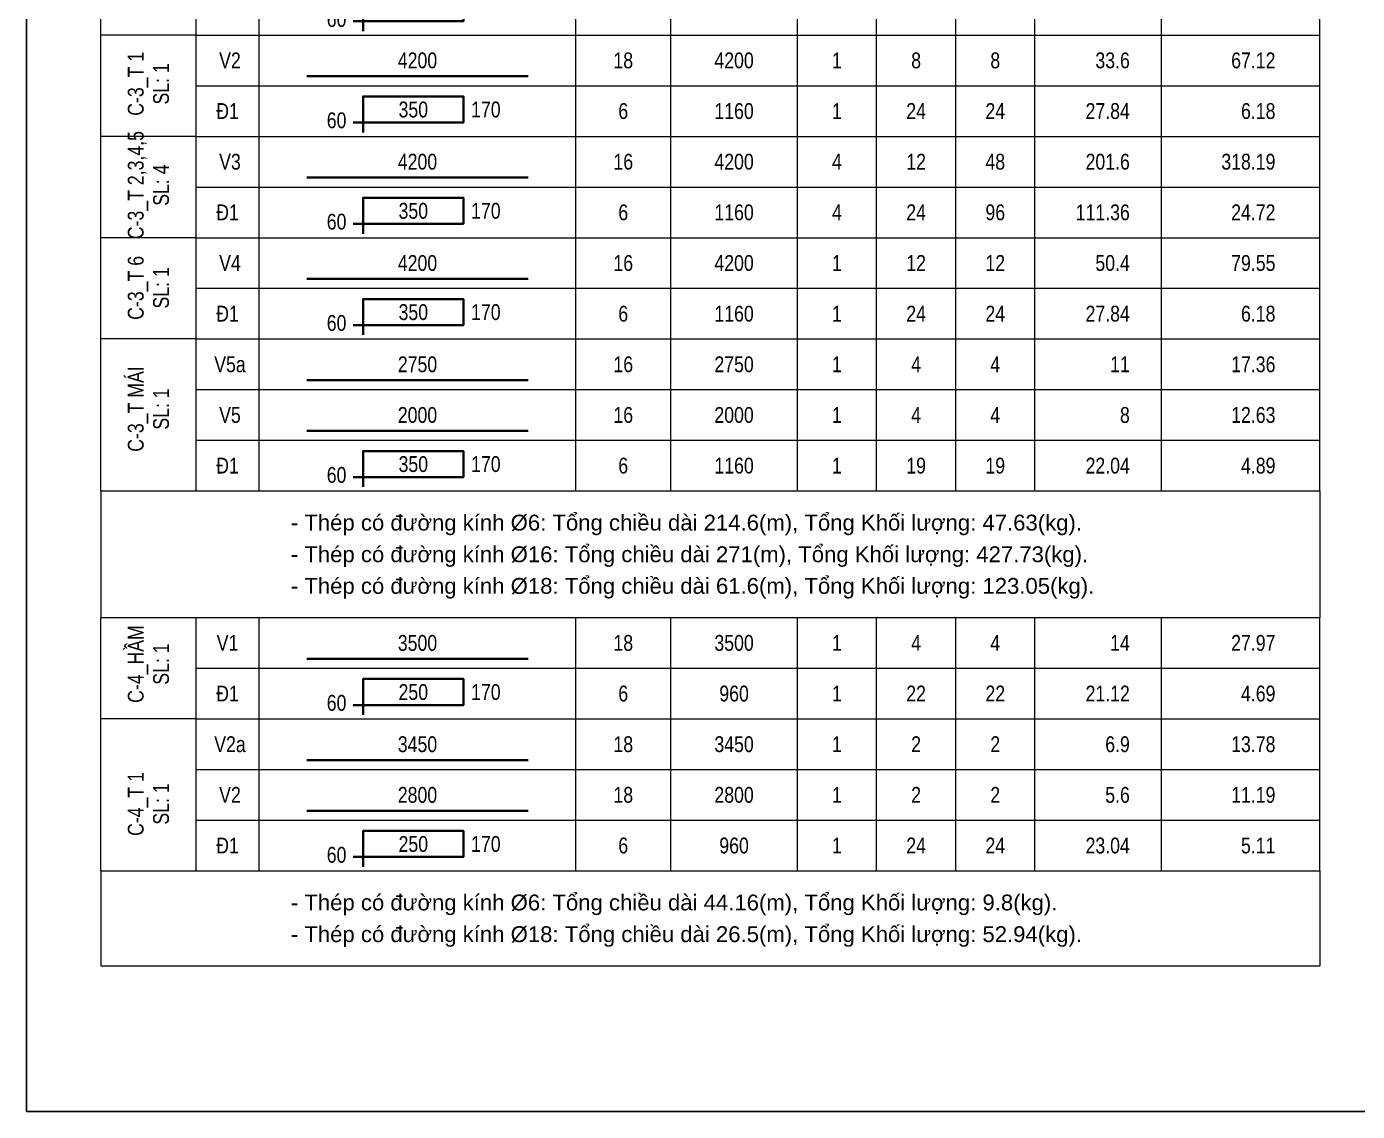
# Model space of a CAD drawing. Extents: x -165145 to 691808, y -202842 to 311040.
# Drawn here: x 401737 to 412245, y -45050 to -36484 of the extents above; entities that cross this region are included whole.
import ezdxf
from ezdxf.enums import TextEntityAlignment as Align

# ---------------------------------------------------------------- set-up
doc = ezdxf.new("R2010")
doc.units = 0
doc.header["$LTSCALE"] = 10
doc.header["$MEASUREMENT"] = 0
doc.linetypes.add('HIDDEN', pattern=[2.3807, 1.587, -0.7937])
doc.layers.get('Defpoints').update_dxf_attribs({"color": 5, "linetype": 'CONTINUOUS'})
for name, color, linetype, lineweight in [('DCE_BaoBeTong', 4, 'CONTINUOUS', 18), ('Dce_text', 7, 'CONTINUOUS', 13), ('DCE_ThepChu', 1, 'CONTINUOUS', 35), ('GE_KC_NETKHUAT', 9, 'HIDDEN', 20), ('TEXT', 4, 'CONTINUOUS', 20)]:
    doc.layers.add(name, color=color, linetype=linetype, lineweight=lineweight)
doc.styles.add('Dce_Text', font='arial.ttf', dxfattribs={"width": 0.8})
doc.styles.add('Dce_Text2', font='arial.ttf', dxfattribs={"width": 0.8})

# ---------------------------------------------------------------- blocks, each defined once
blk = doc.blocks.new('TenCauKien')
at = {"layer": 'Dce_text', "style": 'Dce_Text', "width": 0.8}
for tag, p in [('TENCAUKIEN', (-2, 0)), ('SOCAUKIEN', (2, 0))]:
    blk.add_attdef(tag, text='', height=2.5, rotation=90, dxfattribs=at).set_placement(p, align=Align.MIDDLE_CENTER)
blk = doc.blocks.new('TK9')
at = {"layer": 'DCE_BaoBeTong'}
for p, q in [((0, -8), (0, 0)), ((25, -8), (25, 0)), ((75, -8), (75, 0)), ((90, -8), (90, 0)), ((110, -8), (110, 0)), ((122.5, -8), (122.5, 0)), ((135, -8), (135, 0)), ((147.5, -8), (147.5, 0)), ((167.5, -8), (167.5, 0))]:
    blk.add_line(p, q, dxfattribs=at)
for points in [[(15, -8), (25, -8), (75, -8), (90, -8), (122.5, -8), (135, -8), (147.5, -8), (167.5, -8), (192.5, -8), (192.5, 0)], [(15, 0), (15, -8)]]:
    blk.add_lwpolyline(points, dxfattribs=at)
at = {"layer": 'DCE_ThepChu'}
blk.add_lwpolyline([(41.42, -7.37), (41.42, -1.7), (57.26, -1.7), (57.26, -5.81), (39.86, -5.81)], dxfattribs=at)
at = {"layer": 'Dce_text', "color": 2, "style": 'Dce_Text', "width": 0.8, "flags": 4}
for tag, p in [('SH', (20, -4)), ('DK', (82.5, -4)), ('sumL', (100, -4)), ('SKC', (116.25, -4)), ('SL', (128.75, -4))]:
    blk.add_attdef(tag, text='', height=2.5, dxfattribs=at).set_placement(p, align=Align.MIDDLE_CENTER)
at = {"layer": 'Dce_text', "color": 2, "style": 'Dce_Text', "width": 0.8}
for tag, p in [('L1', (49.34, -3.76)), ('TSL', (141.25, -4))]:
    blk.add_attdef(tag, text='', height=2.5, dxfattribs=at).set_placement(p, align=Align.MIDDLE_CENTER)
blk.add_attdef('L2', text='', height=2.5, dxfattribs=at).set_placement((58.47, -3.76), align=Align.MIDDLE_LEFT)
at = {"layer": 'Dce_text', "color": 2, "style": 'Dce_Text', "width": 0.8, "flags": 4}
for tag, p in [('Lall', (162.5, -4)), ('KL', (185.5, -4))]:
    blk.add_attdef(tag, text='', height=2.5, dxfattribs=at).set_placement(p, align=Align.MIDDLE_RIGHT)
at = {"layer": 'Dce_text', "color": 2, "style": 'Dce_Text', "width": 0.8}
blk.add_attdef('M', text='', height=2.5, dxfattribs=at).set_placement((38.78, -5.47), align=Align.MIDDLE_RIGHT)
blk = doc.blocks.new('TK1')
at = {"layer": 'DCE_BaoBeTong'}
for p, q in [((0, -8), (0, 0)), ((25, -8), (25, 0)), ((75, -8), (75, 0)), ((90, -8), (90, 0)), ((110, -8), (110, 0)), ((122.5, -8), (122.5, 0)), ((135, -8), (135, 0)), ((147.5, -8), (147.5, 0)), ((167.5, -8), (167.5, 0))]:
    blk.add_line(p, q, dxfattribs=at)
for points in [[(15, -8), (25, -8), (75, -8), (90, -8), (122.5, -8), (135, -8), (147.5, -8), (167.5, -8), (192.5, -8), (192.5, 0)], [(15, 0), (15, -8)]]:
    blk.add_lwpolyline(points, dxfattribs=at)
at = {"layer": 'DCE_ThepChu'}
blk.add_lwpolyline([(32.5, -6.5), (67.5, -6.5)], dxfattribs=at)
at = {"layer": 'Dce_text', "color": 2, "style": 'Dce_Text', "width": 0.8, "flags": 4}
for tag, p in [('SH', (20, -4)), ('L', (50, -4)), ('DK', (82.5, -4)), ('sumL', (100, -4)), ('SKC', (116.25, -4)), ('SL', (128.75, -4))]:
    blk.add_attdef(tag, text='', height=2.5, dxfattribs=at).set_placement(p, align=Align.MIDDLE_CENTER)
at = {"layer": 'Dce_text', "color": 2, "style": 'Dce_Text', "width": 0.8}
blk.add_attdef('TSL', text='', height=2.5, dxfattribs=at).set_placement((141.25, -4), align=Align.MIDDLE_CENTER)
at = {"layer": 'Dce_text', "color": 2, "style": 'Dce_Text', "width": 0.8, "flags": 4}
for tag, p in [('Lall', (162.5, -4)), ('KL', (185.5, -4))]:
    blk.add_attdef(tag, text='', height=2.5, dxfattribs=at).set_placement(p, align=Align.MIDDLE_RIGHT)

msp = doc.modelspace()

# ---------------------------------------------------------------- linework, layer by layer
at = {"layer": 'DCE_BaoBeTong'}
for p, q in [((402323.18354, -40150.86323), (403073.18354, -40150.86323)), ((402323.18354, -40150.86323), (402323.18354, -41150.86323)), ((402323.18354, -40150.86323), (403073.18354, -40150.86323)), ((402323.18354, -40150.86323), (402323.18354, -41150.86323)), ((402323.18354, -40150.86323), (403073.18354, -40150.86323)), ((402323.18354, -40150.86323), (402323.18354, -41150.86323)), ((411948.18354, -40150.86323), (411948.18354, -41150.86323)), ((411948.18354, -40150.86323), (411948.18354, -41150.86323)), ((411948.18354, -40150.86323), (411948.18354, -41150.86323)), ((402323.18354, -41150.86323), (411948.18354, -41150.86323)), ((402323.18354, -41150.86323), (411948.18354, -41150.86323)), ((402323.18354, -41150.86323), (411948.18354, -41150.86323)), ((402323.18354, -43150.86323), (403073.18354, -43150.86323)), ((402323.18354, -43150.86323), (402323.18354, -43900.86323)), ((402323.18354, -43150.86323), (403073.18354, -43150.86323)), ((402323.18354, -43150.86323), (402323.18354, -43900.86323)), ((402323.18354, -43150.86323), (403073.18354, -43150.86323)), ((402323.18354, -43150.86323), (402323.18354, -43900.86323)), ((411948.18354, -43150.86323), (411948.18354, -43900.86323)), ((411948.18354, -43150.86323), (411948.18354, -43900.86323)), ((411948.18354, -43150.86323), (411948.18354, -43900.86323)), ((402323.18354, -43900.86323), (411948.18354, -43900.86323)), ((402323.18354, -43900.86323), (411948.18354, -43900.86323)), ((402323.18354, -43900.86323), (411948.18354, -43900.86323))]:
    msp.add_line(p, q, dxfattribs=at)
at = {"layer": 'Defpoints'}
msp.add_lwpolyline([(401736.70927, -27566.72767), (422753.67802, -27566.72767), (422753.67802, -45050.40892), (401736.70927, -45050.40892)], close=True, dxfattribs=at)
at = {"layer": 'TEXT'}
for p, q in [((403073.18354, -36550.86323), (402323.18354, -36550.86323)), ((403073.18354, -37350.86323), (402323.18354, -37350.86323)), ((403073.18354, -38150.86323), (402323.18354, -38150.86323)), ((403073.18354, -38950.86323), (402323.18354, -38950.86323)), ((403073.18354, -41950.86323), (402323.18354, -41950.86323))]:
    msp.add_line(p, q, dxfattribs=at)

# ---------------------------------------------------------------- block references
at = {"layer": 'Dce_text'}
ref = msp.add_blockref('TK1', (402323.18354, -36550.86323), dxfattribs=dict(at, xscale=50, yscale=50, zscale=50))
ref.add_attrib('KL', '67.12', dxfattribs={"color": 2, "height": 125, "style": 'Dce_Text', "width": 0.8}).set_placement((411598.18354, -36750.86323), align=Align.MIDDLE_RIGHT)
ref.add_attrib('Lall', '33.6', dxfattribs={"color": 2, "height": 125, "style": 'Dce_Text', "width": 0.8}).set_placement((410448.18354, -36750.86323), align=Align.MIDDLE_RIGHT)
ref.add_attrib('SKC', '1', dxfattribs={"color": 2, "height": 125, "style": 'Dce_Text', "width": 0.8}).set_placement((408135.68354, -36750.86323), align=Align.MIDDLE_CENTER)
ref.add_attrib('SL', '8', dxfattribs={"color": 2, "height": 125, "style": 'Dce_Text', "width": 0.8}).set_placement((408760.68354, -36750.86323), align=Align.MIDDLE_CENTER)
ref.add_attrib('sumL', '4200', dxfattribs={"color": 2, "height": 125, "style": 'Dce_Text', "width": 0.8}).set_placement((407323.18354, -36750.86323), align=Align.MIDDLE_CENTER)
ref.add_attrib('DK', '18', dxfattribs={"color": 2, "height": 125, "style": 'Dce_Text', "width": 0.8}).set_placement((406448.18354, -36750.86323), align=Align.MIDDLE_CENTER)
ref.add_attrib('L', '4200', dxfattribs={"color": 2, "height": 125, "style": 'Dce_Text', "width": 0.8}).set_placement((404823.18354, -36750.86323), align=Align.MIDDLE_CENTER)
ref.add_attrib('SH', ' V2', dxfattribs={"color": 2, "height": 125, "style": 'Dce_Text', "width": 0.8}).set_placement((403323.18354, -36750.86323), align=Align.MIDDLE_CENTER)
ref.add_attrib('TSL', '8', dxfattribs={"color": 2, "height": 125, "style": 'Dce_Text', "width": 0.8}).set_placement((409385.68354, -36750.86323), align=Align.MIDDLE_CENTER)
ref = msp.add_blockref('TK1', (402323.18354, -39350.86323), dxfattribs=dict(at, xscale=50, yscale=50, zscale=50))
ref.add_attrib('KL', '12.63', dxfattribs={"color": 2, "height": 125, "style": 'Dce_Text', "width": 0.8}).set_placement((411598.18354, -39550.86323), align=Align.MIDDLE_RIGHT)
ref.add_attrib('Lall', '8', dxfattribs={"color": 2, "height": 125, "style": 'Dce_Text', "width": 0.8}).set_placement((410448.18354, -39550.86323), align=Align.MIDDLE_RIGHT)
ref.add_attrib('SKC', '1', dxfattribs={"color": 2, "height": 125, "style": 'Dce_Text', "width": 0.8}).set_placement((408135.68354, -39550.86323), align=Align.MIDDLE_CENTER)
ref.add_attrib('SL', '4', dxfattribs={"color": 2, "height": 125, "style": 'Dce_Text', "width": 0.8}).set_placement((408760.68354, -39550.86323), align=Align.MIDDLE_CENTER)
ref.add_attrib('sumL', '2000', dxfattribs={"color": 2, "height": 125, "style": 'Dce_Text', "width": 0.8}).set_placement((407323.18354, -39550.86323), align=Align.MIDDLE_CENTER)
ref.add_attrib('DK', '16', dxfattribs={"color": 2, "height": 125, "style": 'Dce_Text', "width": 0.8}).set_placement((406448.18354, -39550.86323), align=Align.MIDDLE_CENTER)
ref.add_attrib('L', '2000', dxfattribs={"color": 2, "height": 125, "style": 'Dce_Text', "width": 0.8}).set_placement((404823.18354, -39550.86323), align=Align.MIDDLE_CENTER)
ref.add_attrib('SH', ' V5', dxfattribs={"color": 2, "height": 125, "style": 'Dce_Text', "width": 0.8}).set_placement((403323.18354, -39550.86323), align=Align.MIDDLE_CENTER)
ref.add_attrib('TSL', '4', dxfattribs={"color": 2, "height": 125, "style": 'Dce_Text', "width": 0.8}).set_placement((409385.68354, -39550.86323), align=Align.MIDDLE_CENTER)
ref = msp.add_blockref('TK1', (402323.18354, -41950.86323), dxfattribs=dict(at, xscale=50, yscale=50, zscale=50))
ref.add_attrib('KL', '13.78', dxfattribs={"color": 2, "height": 125, "style": 'Dce_Text', "width": 0.8}).set_placement((411598.18354, -42150.86323), align=Align.MIDDLE_RIGHT)
ref.add_attrib('Lall', '6.9', dxfattribs={"color": 2, "height": 125, "style": 'Dce_Text', "width": 0.8}).set_placement((410448.18354, -42150.86323), align=Align.MIDDLE_RIGHT)
ref.add_attrib('SKC', '1', dxfattribs={"color": 2, "height": 125, "style": 'Dce_Text', "width": 0.8}).set_placement((408135.68354, -42150.86323), align=Align.MIDDLE_CENTER)
ref.add_attrib('SL', '2', dxfattribs={"color": 2, "height": 125, "style": 'Dce_Text', "width": 0.8}).set_placement((408760.68354, -42150.86323), align=Align.MIDDLE_CENTER)
ref.add_attrib('sumL', '3450', dxfattribs={"color": 2, "height": 125, "style": 'Dce_Text', "width": 0.8}).set_placement((407323.18354, -42150.86323), align=Align.MIDDLE_CENTER)
ref.add_attrib('DK', '18', dxfattribs={"color": 2, "height": 125, "style": 'Dce_Text', "width": 0.8}).set_placement((406448.18354, -42150.86323), align=Align.MIDDLE_CENTER)
ref.add_attrib('L', '3450', dxfattribs={"color": 2, "height": 125, "style": 'Dce_Text', "width": 0.8}).set_placement((404823.18354, -42150.86323), align=Align.MIDDLE_CENTER)
ref.add_attrib('SH', ' V2a', dxfattribs={"color": 2, "height": 125, "style": 'Dce_Text', "width": 0.8}).set_placement((403323.18354, -42150.86323), align=Align.MIDDLE_CENTER)
ref.add_attrib('TSL', '2', dxfattribs={"color": 2, "height": 125, "style": 'Dce_Text', "width": 0.8}).set_placement((409385.68354, -42150.86323), align=Align.MIDDLE_CENTER)
ref = msp.add_blockref('TK1', (402323.18354, -42350.86323), dxfattribs=dict(at, xscale=50, yscale=50, zscale=50))
ref.add_attrib('KL', '11.19', dxfattribs={"color": 2, "height": 125, "style": 'Dce_Text', "width": 0.8}).set_placement((411598.18354, -42550.86323), align=Align.MIDDLE_RIGHT)
ref.add_attrib('Lall', '5.6', dxfattribs={"color": 2, "height": 125, "style": 'Dce_Text', "width": 0.8}).set_placement((410448.18354, -42550.86323), align=Align.MIDDLE_RIGHT)
ref.add_attrib('SKC', '1', dxfattribs={"color": 2, "height": 125, "style": 'Dce_Text', "width": 0.8}).set_placement((408135.68354, -42550.86323), align=Align.MIDDLE_CENTER)
ref.add_attrib('SL', '2', dxfattribs={"color": 2, "height": 125, "style": 'Dce_Text', "width": 0.8}).set_placement((408760.68354, -42550.86323), align=Align.MIDDLE_CENTER)
ref.add_attrib('sumL', '2800', dxfattribs={"color": 2, "height": 125, "style": 'Dce_Text', "width": 0.8}).set_placement((407323.18354, -42550.86323), align=Align.MIDDLE_CENTER)
ref.add_attrib('DK', '18', dxfattribs={"color": 2, "height": 125, "style": 'Dce_Text', "width": 0.8}).set_placement((406448.18354, -42550.86323), align=Align.MIDDLE_CENTER)
ref.add_attrib('L', '2800', dxfattribs={"color": 2, "height": 125, "style": 'Dce_Text', "width": 0.8}).set_placement((404823.18354, -42550.86323), align=Align.MIDDLE_CENTER)
ref.add_attrib('SH', ' V2', dxfattribs={"color": 2, "height": 125, "style": 'Dce_Text', "width": 0.8}).set_placement((403323.18354, -42550.86323), align=Align.MIDDLE_CENTER)
ref.add_attrib('TSL', '2', dxfattribs={"color": 2, "height": 125, "style": 'Dce_Text', "width": 0.8}).set_placement((409385.68354, -42550.86323), align=Align.MIDDLE_CENTER)
at = {"layer": 'GE_KC_NETKHUAT'}
ref = msp.add_blockref('TK1', (402323.18354, -41150.86323), dxfattribs=dict(at, xscale=50, yscale=50, zscale=50))
ref.add_attrib('KL', '27.97', dxfattribs={"layer": 'Dce_text', "color": 2, "height": 125, "style": 'Dce_Text', "width": 0.8}).set_placement((411598.18354, -41350.86323), align=Align.MIDDLE_RIGHT)
ref.add_attrib('Lall', '14', dxfattribs={"layer": 'Dce_text', "color": 2, "height": 125, "style": 'Dce_Text', "width": 0.8}).set_placement((410448.18354, -41350.86323), align=Align.MIDDLE_RIGHT)
ref.add_attrib('SKC', '1', dxfattribs={"layer": 'Dce_text', "color": 2, "height": 125, "style": 'Dce_Text', "width": 0.8}).set_placement((408135.68354, -41350.86323), align=Align.MIDDLE_CENTER)
ref.add_attrib('SL', '4', dxfattribs={"layer": 'Dce_text', "color": 2, "height": 125, "style": 'Dce_Text', "width": 0.8}).set_placement((408760.68354, -41350.86323), align=Align.MIDDLE_CENTER)
ref.add_attrib('sumL', '3500', dxfattribs={"layer": 'Dce_text', "color": 2, "height": 125, "style": 'Dce_Text', "width": 0.8}).set_placement((407323.18354, -41350.86323), align=Align.MIDDLE_CENTER)
ref.add_attrib('DK', '18', dxfattribs={"layer": 'Dce_text', "color": 2, "height": 125, "style": 'Dce_Text', "width": 0.8}).set_placement((406448.18354, -41350.86323), align=Align.MIDDLE_CENTER)
ref.add_attrib('L', '3500', dxfattribs={"layer": 'Dce_text', "color": 2, "height": 125, "style": 'Dce_Text', "width": 0.8}).set_placement((404823.18354, -41350.86323), align=Align.MIDDLE_CENTER)
ref.add_attrib('SH', 'V1', dxfattribs={"layer": 'Dce_text', "color": 2, "height": 125, "style": 'Dce_Text', "width": 0.8}).set_placement((403323.18354, -41350.86323), align=Align.MIDDLE_CENTER)
ref.add_attrib('TSL', '4', dxfattribs={"layer": 'Dce_text', "color": 2, "height": 125, "style": 'Dce_Text', "width": 0.8}).set_placement((409385.68354, -41350.86323), align=Align.MIDDLE_CENTER)
at = {"layer": 'TEXT'}
ref = msp.add_blockref('TK9', (402323.18354, -36150.86323), dxfattribs=dict(at, xscale=50, yscale=50, zscale=50))
ref.add_attrib('L2', '170', dxfattribs={"layer": 'Dce_text', "color": 2, "height": 125, "style": 'Dce_Text', "width": 0.8}).set_placement((405246.71201, -36338.68115), align=Align.MIDDLE_LEFT)
ref.add_attrib('L1', '350', dxfattribs={"layer": 'Dce_text', "color": 2, "height": 125, "style": 'Dce_Text', "width": 0.8}).set_placement((404790.24566, -36338.68115), align=Align.MIDDLE_CENTER)
ref.add_attrib('M', '60', dxfattribs={"layer": 'Dce_text', "color": 2, "height": 125, "style": 'Dce_Text', "width": 0.8}).set_placement((404262.12255, -36424.2425), align=Align.MIDDLE_RIGHT)
ref.add_attrib('SH', 'Đ1', dxfattribs={"layer": 'Dce_text', "color": 2, "height": 125, "style": 'Dce_Text', "width": 0.8}).set_placement((403323.18354, -36350.86323), align=Align.MIDDLE_CENTER)
ref.add_attrib('DK', '6', dxfattribs={"layer": 'Dce_text', "color": 2, "height": 125, "style": 'Dce_Text', "width": 0.8}).set_placement((406448.18354, -36350.86323), align=Align.MIDDLE_CENTER)
ref.add_attrib('sumL', '1160', dxfattribs={"layer": 'Dce_text', "color": 2, "height": 125, "style": 'Dce_Text', "width": 0.8}).set_placement((407323.18354, -36350.86323), align=Align.MIDDLE_CENTER)
ref.add_attrib('SL', '22', dxfattribs={"layer": 'Dce_text', "color": 2, "height": 125, "style": 'Dce_Text', "width": 0.8}).set_placement((408760.68354, -36350.86323), align=Align.MIDDLE_CENTER)
ref.add_attrib('SKC', '1', dxfattribs={"layer": 'Dce_text', "color": 2, "height": 125, "style": 'Dce_Text', "width": 0.8}).set_placement((408135.68354, -36350.86323), align=Align.MIDDLE_CENTER)
ref.add_attrib('Lall', '25.52', dxfattribs={"layer": 'Dce_text', "color": 2, "height": 125, "style": 'Dce_Text', "width": 0.8}).set_placement((410448.18354, -36350.86323), align=Align.MIDDLE_RIGHT)
ref.add_attrib('KL', '5.66', dxfattribs={"layer": 'Dce_text', "color": 2, "height": 125, "style": 'Dce_Text', "width": 0.8}).set_placement((411598.18354, -36350.86323), align=Align.MIDDLE_RIGHT)
ref.add_attrib('TSL', '22', dxfattribs={"layer": 'Dce_text', "color": 2, "height": 125, "style": 'Dce_Text', "width": 0.8}).set_placement((409385.68354, -36350.86323), align=Align.MIDDLE_CENTER)
at = {"layer": 'TEXT', "xscale": 50, "yscale": 50, "zscale": 50}
for p, values in [((402698.18354, -36936.08336), {'SOCAUKIEN': 'SL: 1', 'TENCAUKIEN': 'C-3_T 1'}), ((402698.18354, -37736.08336), {'SOCAUKIEN': 'SL: 4', 'TENCAUKIEN': 'C-3_T 2,3,4,5'}), ((402698.18354, -38547.35982), {'SOCAUKIEN': 'SL: 1', 'TENCAUKIEN': 'C-3_T 6'}), ((402698.18354, -39504.03673), {'SOCAUKIEN': 'SL: 1', 'TENCAUKIEN': 'C-3_T MÁI'}), ((402698.18354, -41518.09729), {'SOCAUKIEN': 'SL: 1', 'TENCAUKIEN': 'C-4_HẦM'}), ((402698.18354, -42622.83336), {'SOCAUKIEN': 'SL: 1', 'TENCAUKIEN': 'C-4_T 1'})]:
    msp.add_blockref('TenCauKien', p, dxfattribs=at).add_auto_attribs(values)
at = {"layer": 'TEXT'}
ref = msp.add_blockref('TK9', (402323.18354, -36950.86323), dxfattribs=dict(at, xscale=50, yscale=50, zscale=50))
ref.add_attrib('L2', '170', dxfattribs={"layer": 'Dce_text', "color": 2, "height": 125, "style": 'Dce_Text', "width": 0.8}).set_placement((405246.71201, -37138.68115), align=Align.MIDDLE_LEFT)
ref.add_attrib('L1', '350', dxfattribs={"layer": 'Dce_text', "color": 2, "height": 125, "style": 'Dce_Text', "width": 0.8}).set_placement((404790.24566, -37138.68115), align=Align.MIDDLE_CENTER)
ref.add_attrib('M', '60', dxfattribs={"layer": 'Dce_text', "color": 2, "height": 125, "style": 'Dce_Text', "width": 0.8}).set_placement((404262.12255, -37224.2425), align=Align.MIDDLE_RIGHT)
ref.add_attrib('SH', 'Đ1', dxfattribs={"layer": 'Dce_text', "color": 2, "height": 125, "style": 'Dce_Text', "width": 0.8}).set_placement((403323.18354, -37150.86323), align=Align.MIDDLE_CENTER)
ref.add_attrib('DK', '6', dxfattribs={"layer": 'Dce_text', "color": 2, "height": 125, "style": 'Dce_Text', "width": 0.8}).set_placement((406448.18354, -37150.86323), align=Align.MIDDLE_CENTER)
ref.add_attrib('sumL', '1160', dxfattribs={"layer": 'Dce_text', "color": 2, "height": 125, "style": 'Dce_Text', "width": 0.8}).set_placement((407323.18354, -37150.86323), align=Align.MIDDLE_CENTER)
ref.add_attrib('SL', '24', dxfattribs={"layer": 'Dce_text', "color": 2, "height": 125, "style": 'Dce_Text', "width": 0.8}).set_placement((408760.68354, -37150.86323), align=Align.MIDDLE_CENTER)
ref.add_attrib('SKC', '1', dxfattribs={"layer": 'Dce_text', "color": 2, "height": 125, "style": 'Dce_Text', "width": 0.8}).set_placement((408135.68354, -37150.86323), align=Align.MIDDLE_CENTER)
ref.add_attrib('Lall', '27.84', dxfattribs={"layer": 'Dce_text', "color": 2, "height": 125, "style": 'Dce_Text', "width": 0.8}).set_placement((410448.18354, -37150.86323), align=Align.MIDDLE_RIGHT)
ref.add_attrib('KL', '6.18', dxfattribs={"layer": 'Dce_text', "color": 2, "height": 125, "style": 'Dce_Text', "width": 0.8}).set_placement((411598.18354, -37150.86323), align=Align.MIDDLE_RIGHT)
ref.add_attrib('TSL', '24', dxfattribs={"layer": 'Dce_text', "color": 2, "height": 125, "style": 'Dce_Text', "width": 0.8}).set_placement((409385.68354, -37150.86323), align=Align.MIDDLE_CENTER)
ref = msp.add_blockref('TK1', (402323.18354, -37350.86323), dxfattribs=dict(at, xscale=50, yscale=50, zscale=50))
ref.add_attrib('KL', '318.19', dxfattribs={"layer": 'Dce_text', "color": 2, "height": 125, "style": 'Dce_Text', "width": 0.8}).set_placement((411598.18354, -37550.86323), align=Align.MIDDLE_RIGHT)
ref.add_attrib('Lall', '201.6', dxfattribs={"layer": 'Dce_text', "color": 2, "height": 125, "style": 'Dce_Text', "width": 0.8}).set_placement((410448.18354, -37550.86323), align=Align.MIDDLE_RIGHT)
ref.add_attrib('SKC', '4', dxfattribs={"layer": 'Dce_text', "color": 2, "height": 125, "style": 'Dce_Text', "width": 0.8}).set_placement((408135.68354, -37550.86323), align=Align.MIDDLE_CENTER)
ref.add_attrib('SL', '12', dxfattribs={"layer": 'Dce_text', "color": 2, "height": 125, "style": 'Dce_Text', "width": 0.8}).set_placement((408760.68354, -37550.86323), align=Align.MIDDLE_CENTER)
ref.add_attrib('sumL', '4200', dxfattribs={"layer": 'Dce_text', "color": 2, "height": 125, "style": 'Dce_Text', "width": 0.8}).set_placement((407323.18354, -37550.86323), align=Align.MIDDLE_CENTER)
ref.add_attrib('DK', '16', dxfattribs={"layer": 'Dce_text', "color": 2, "height": 125, "style": 'Dce_Text', "width": 0.8}).set_placement((406448.18354, -37550.86323), align=Align.MIDDLE_CENTER)
ref.add_attrib('L', '4200', dxfattribs={"layer": 'Dce_text', "color": 2, "height": 125, "style": 'Dce_Text', "width": 0.8}).set_placement((404823.18354, -37550.86323), align=Align.MIDDLE_CENTER)
ref.add_attrib('SH', ' V3', dxfattribs={"layer": 'Dce_text', "color": 2, "height": 125, "style": 'Dce_Text', "width": 0.8}).set_placement((403323.18354, -37550.86323), align=Align.MIDDLE_CENTER)
ref.add_attrib('TSL', '48', dxfattribs={"layer": 'Dce_text', "color": 2, "height": 125, "style": 'Dce_Text', "width": 0.8}).set_placement((409385.68354, -37550.86323), align=Align.MIDDLE_CENTER)
ref = msp.add_blockref('TK9', (402323.18354, -37750.86323), dxfattribs=dict(at, xscale=50, yscale=50, zscale=50))
ref.add_attrib('L2', '170', dxfattribs={"layer": 'Dce_text', "color": 2, "height": 125, "style": 'Dce_Text', "width": 0.8}).set_placement((405246.71201, -37938.68115), align=Align.MIDDLE_LEFT)
ref.add_attrib('L1', '350', dxfattribs={"layer": 'Dce_text', "color": 2, "height": 125, "style": 'Dce_Text', "width": 0.8}).set_placement((404790.24566, -37938.68115), align=Align.MIDDLE_CENTER)
ref.add_attrib('M', '60', dxfattribs={"layer": 'Dce_text', "color": 2, "height": 125, "style": 'Dce_Text', "width": 0.8}).set_placement((404262.12255, -38024.2425), align=Align.MIDDLE_RIGHT)
ref.add_attrib('SH', 'Đ1', dxfattribs={"layer": 'Dce_text', "color": 2, "height": 125, "style": 'Dce_Text', "width": 0.8}).set_placement((403323.18354, -37950.86323), align=Align.MIDDLE_CENTER)
ref.add_attrib('DK', '6', dxfattribs={"layer": 'Dce_text', "color": 2, "height": 125, "style": 'Dce_Text', "width": 0.8}).set_placement((406448.18354, -37950.86323), align=Align.MIDDLE_CENTER)
ref.add_attrib('sumL', '1160', dxfattribs={"layer": 'Dce_text', "color": 2, "height": 125, "style": 'Dce_Text', "width": 0.8}).set_placement((407323.18354, -37950.86323), align=Align.MIDDLE_CENTER)
ref.add_attrib('SL', '24', dxfattribs={"layer": 'Dce_text', "color": 2, "height": 125, "style": 'Dce_Text', "width": 0.8}).set_placement((408760.68354, -37950.86323), align=Align.MIDDLE_CENTER)
ref.add_attrib('SKC', '4', dxfattribs={"layer": 'Dce_text', "color": 2, "height": 125, "style": 'Dce_Text', "width": 0.8}).set_placement((408135.68354, -37950.86323), align=Align.MIDDLE_CENTER)
ref.add_attrib('Lall', '111.36', dxfattribs={"layer": 'Dce_text', "color": 2, "height": 125, "style": 'Dce_Text', "width": 0.8}).set_placement((410448.18354, -37950.86323), align=Align.MIDDLE_RIGHT)
ref.add_attrib('KL', '24.72', dxfattribs={"layer": 'Dce_text', "color": 2, "height": 125, "style": 'Dce_Text', "width": 0.8}).set_placement((411598.18354, -37950.86323), align=Align.MIDDLE_RIGHT)
ref.add_attrib('TSL', '96', dxfattribs={"layer": 'Dce_text', "color": 2, "height": 125, "style": 'Dce_Text', "width": 0.8}).set_placement((409385.68354, -37950.86323), align=Align.MIDDLE_CENTER)
ref = msp.add_blockref('TK1', (402323.18354, -38150.86323), dxfattribs=dict(at, xscale=50, yscale=50, zscale=50))
ref.add_attrib('KL', '79.55', dxfattribs={"layer": 'Dce_text', "color": 2, "height": 125, "style": 'Dce_Text', "width": 0.8}).set_placement((411598.18354, -38350.86323), align=Align.MIDDLE_RIGHT)
ref.add_attrib('Lall', '50.4', dxfattribs={"layer": 'Dce_text', "color": 2, "height": 125, "style": 'Dce_Text', "width": 0.8}).set_placement((410448.18354, -38350.86323), align=Align.MIDDLE_RIGHT)
ref.add_attrib('SKC', '1', dxfattribs={"layer": 'Dce_text', "color": 2, "height": 125, "style": 'Dce_Text', "width": 0.8}).set_placement((408135.68354, -38350.86323), align=Align.MIDDLE_CENTER)
ref.add_attrib('SL', '12', dxfattribs={"layer": 'Dce_text', "color": 2, "height": 125, "style": 'Dce_Text', "width": 0.8}).set_placement((408760.68354, -38350.86323), align=Align.MIDDLE_CENTER)
ref.add_attrib('sumL', '4200', dxfattribs={"layer": 'Dce_text', "color": 2, "height": 125, "style": 'Dce_Text', "width": 0.8}).set_placement((407323.18354, -38350.86323), align=Align.MIDDLE_CENTER)
ref.add_attrib('DK', '16', dxfattribs={"layer": 'Dce_text', "color": 2, "height": 125, "style": 'Dce_Text', "width": 0.8}).set_placement((406448.18354, -38350.86323), align=Align.MIDDLE_CENTER)
ref.add_attrib('L', '4200', dxfattribs={"layer": 'Dce_text', "color": 2, "height": 125, "style": 'Dce_Text', "width": 0.8}).set_placement((404823.18354, -38350.86323), align=Align.MIDDLE_CENTER)
ref.add_attrib('SH', ' V4', dxfattribs={"layer": 'Dce_text', "color": 2, "height": 125, "style": 'Dce_Text', "width": 0.8}).set_placement((403323.18354, -38350.86323), align=Align.MIDDLE_CENTER)
ref.add_attrib('TSL', '12', dxfattribs={"layer": 'Dce_text', "color": 2, "height": 125, "style": 'Dce_Text', "width": 0.8}).set_placement((409385.68354, -38350.86323), align=Align.MIDDLE_CENTER)
ref = msp.add_blockref('TK9', (402323.18354, -38550.86323), dxfattribs=dict(at, xscale=50, yscale=50, zscale=50))
ref.add_attrib('L2', '170', dxfattribs={"layer": 'Dce_text', "color": 2, "height": 125, "style": 'Dce_Text', "width": 0.8}).set_placement((405246.71201, -38738.68115), align=Align.MIDDLE_LEFT)
ref.add_attrib('L1', '350', dxfattribs={"layer": 'Dce_text', "color": 2, "height": 125, "style": 'Dce_Text', "width": 0.8}).set_placement((404790.24566, -38738.68115), align=Align.MIDDLE_CENTER)
ref.add_attrib('M', '60', dxfattribs={"layer": 'Dce_text', "color": 2, "height": 125, "style": 'Dce_Text', "width": 0.8}).set_placement((404262.12255, -38824.2425), align=Align.MIDDLE_RIGHT)
ref.add_attrib('SH', 'Đ1', dxfattribs={"layer": 'Dce_text', "color": 2, "height": 125, "style": 'Dce_Text', "width": 0.8}).set_placement((403323.18354, -38750.86323), align=Align.MIDDLE_CENTER)
ref.add_attrib('DK', '6', dxfattribs={"layer": 'Dce_text', "color": 2, "height": 125, "style": 'Dce_Text', "width": 0.8}).set_placement((406448.18354, -38750.86323), align=Align.MIDDLE_CENTER)
ref.add_attrib('sumL', '1160', dxfattribs={"layer": 'Dce_text', "color": 2, "height": 125, "style": 'Dce_Text', "width": 0.8}).set_placement((407323.18354, -38750.86323), align=Align.MIDDLE_CENTER)
ref.add_attrib('SL', '24', dxfattribs={"layer": 'Dce_text', "color": 2, "height": 125, "style": 'Dce_Text', "width": 0.8}).set_placement((408760.68354, -38750.86323), align=Align.MIDDLE_CENTER)
ref.add_attrib('SKC', '1', dxfattribs={"layer": 'Dce_text', "color": 2, "height": 125, "style": 'Dce_Text', "width": 0.8}).set_placement((408135.68354, -38750.86323), align=Align.MIDDLE_CENTER)
ref.add_attrib('Lall', '27.84', dxfattribs={"layer": 'Dce_text', "color": 2, "height": 125, "style": 'Dce_Text', "width": 0.8}).set_placement((410448.18354, -38750.86323), align=Align.MIDDLE_RIGHT)
ref.add_attrib('KL', '6.18', dxfattribs={"layer": 'Dce_text', "color": 2, "height": 125, "style": 'Dce_Text', "width": 0.8}).set_placement((411598.18354, -38750.86323), align=Align.MIDDLE_RIGHT)
ref.add_attrib('TSL', '24', dxfattribs={"layer": 'Dce_text', "color": 2, "height": 125, "style": 'Dce_Text', "width": 0.8}).set_placement((409385.68354, -38750.86323), align=Align.MIDDLE_CENTER)
ref = msp.add_blockref('TK1', (402323.18354, -38950.86323), dxfattribs=dict(at, xscale=50, yscale=50, zscale=50))
ref.add_attrib('KL', '17.36', dxfattribs={"layer": 'Dce_text', "color": 2, "height": 125, "style": 'Dce_Text', "width": 0.8}).set_placement((411598.18354, -39150.86323), align=Align.MIDDLE_RIGHT)
ref.add_attrib('Lall', '11', dxfattribs={"layer": 'Dce_text', "color": 2, "height": 125, "style": 'Dce_Text', "width": 0.8}).set_placement((410448.18354, -39150.86323), align=Align.MIDDLE_RIGHT)
ref.add_attrib('SKC', '1', dxfattribs={"layer": 'Dce_text', "color": 2, "height": 125, "style": 'Dce_Text', "width": 0.8}).set_placement((408135.68354, -39150.86323), align=Align.MIDDLE_CENTER)
ref.add_attrib('SL', '4', dxfattribs={"layer": 'Dce_text', "color": 2, "height": 125, "style": 'Dce_Text', "width": 0.8}).set_placement((408760.68354, -39150.86323), align=Align.MIDDLE_CENTER)
ref.add_attrib('sumL', '2750', dxfattribs={"layer": 'Dce_text', "color": 2, "height": 125, "style": 'Dce_Text', "width": 0.8}).set_placement((407323.18354, -39150.86323), align=Align.MIDDLE_CENTER)
ref.add_attrib('DK', '16', dxfattribs={"layer": 'Dce_text', "color": 2, "height": 125, "style": 'Dce_Text', "width": 0.8}).set_placement((406448.18354, -39150.86323), align=Align.MIDDLE_CENTER)
ref.add_attrib('L', '2750', dxfattribs={"layer": 'Dce_text', "color": 2, "height": 125, "style": 'Dce_Text', "width": 0.8}).set_placement((404823.18354, -39150.86323), align=Align.MIDDLE_CENTER)
ref.add_attrib('SH', ' V5a', dxfattribs={"layer": 'Dce_text', "color": 2, "height": 125, "style": 'Dce_Text', "width": 0.8}).set_placement((403323.18354, -39150.86323), align=Align.MIDDLE_CENTER)
ref.add_attrib('TSL', '4', dxfattribs={"layer": 'Dce_text', "color": 2, "height": 125, "style": 'Dce_Text', "width": 0.8}).set_placement((409385.68354, -39150.86323), align=Align.MIDDLE_CENTER)
ref = msp.add_blockref('TK9', (402323.18354, -39750.86323), dxfattribs=dict(at, xscale=50, yscale=50, zscale=50))
ref.add_attrib('L2', '170', dxfattribs={"layer": 'Dce_text', "color": 2, "height": 125, "style": 'Dce_Text', "width": 0.8}).set_placement((405246.71201, -39938.68115), align=Align.MIDDLE_LEFT)
ref.add_attrib('L1', '350', dxfattribs={"layer": 'Dce_text', "color": 2, "height": 125, "style": 'Dce_Text', "width": 0.8}).set_placement((404790.24566, -39938.68115), align=Align.MIDDLE_CENTER)
ref.add_attrib('M', '60', dxfattribs={"layer": 'Dce_text', "color": 2, "height": 125, "style": 'Dce_Text', "width": 0.8}).set_placement((404262.12255, -40024.2425), align=Align.MIDDLE_RIGHT)
ref.add_attrib('SH', 'Đ1', dxfattribs={"layer": 'Dce_text', "color": 2, "height": 125, "style": 'Dce_Text', "width": 0.8}).set_placement((403323.18354, -39950.86323), align=Align.MIDDLE_CENTER)
ref.add_attrib('DK', '6', dxfattribs={"layer": 'Dce_text', "color": 2, "height": 125, "style": 'Dce_Text', "width": 0.8}).set_placement((406448.18354, -39950.86323), align=Align.MIDDLE_CENTER)
ref.add_attrib('sumL', '1160', dxfattribs={"layer": 'Dce_text', "color": 2, "height": 125, "style": 'Dce_Text', "width": 0.8}).set_placement((407323.18354, -39950.86323), align=Align.MIDDLE_CENTER)
ref.add_attrib('SL', '19', dxfattribs={"layer": 'Dce_text', "color": 2, "height": 125, "style": 'Dce_Text', "width": 0.8}).set_placement((408760.68354, -39950.86323), align=Align.MIDDLE_CENTER)
ref.add_attrib('SKC', '1', dxfattribs={"layer": 'Dce_text', "color": 2, "height": 125, "style": 'Dce_Text', "width": 0.8}).set_placement((408135.68354, -39950.86323), align=Align.MIDDLE_CENTER)
ref.add_attrib('Lall', '22.04', dxfattribs={"layer": 'Dce_text', "color": 2, "height": 125, "style": 'Dce_Text', "width": 0.8}).set_placement((410448.18354, -39950.86323), align=Align.MIDDLE_RIGHT)
ref.add_attrib('KL', '4.89', dxfattribs={"layer": 'Dce_text', "color": 2, "height": 125, "style": 'Dce_Text', "width": 0.8}).set_placement((411598.18354, -39950.86323), align=Align.MIDDLE_RIGHT)
ref.add_attrib('TSL', '19', dxfattribs={"layer": 'Dce_text', "color": 2, "height": 125, "style": 'Dce_Text', "width": 0.8}).set_placement((409385.68354, -39950.86323), align=Align.MIDDLE_CENTER)
ref = msp.add_blockref('TK9', (402323.18354, -41550.86323), dxfattribs=dict(at, xscale=50, yscale=50, zscale=50))
ref.add_attrib('L2', '170', dxfattribs={"layer": 'Dce_text', "color": 2, "height": 125, "style": 'Dce_Text', "width": 0.8}).set_placement((405246.71201, -41738.68115), align=Align.MIDDLE_LEFT)
ref.add_attrib('L1', '250', dxfattribs={"layer": 'Dce_text', "color": 2, "height": 125, "style": 'Dce_Text', "width": 0.8}).set_placement((404790.24566, -41738.68115), align=Align.MIDDLE_CENTER)
ref.add_attrib('M', '60', dxfattribs={"layer": 'Dce_text', "color": 2, "height": 125, "style": 'Dce_Text', "width": 0.8}).set_placement((404262.12255, -41824.2425), align=Align.MIDDLE_RIGHT)
ref.add_attrib('SH', 'Đ1', dxfattribs={"layer": 'Dce_text', "color": 2, "height": 125, "style": 'Dce_Text', "width": 0.8}).set_placement((403323.18354, -41750.86323), align=Align.MIDDLE_CENTER)
ref.add_attrib('DK', '6', dxfattribs={"layer": 'Dce_text', "color": 2, "height": 125, "style": 'Dce_Text', "width": 0.8}).set_placement((406448.18354, -41750.86323), align=Align.MIDDLE_CENTER)
ref.add_attrib('sumL', '960', dxfattribs={"layer": 'Dce_text', "color": 2, "height": 125, "style": 'Dce_Text', "width": 0.8}).set_placement((407323.18354, -41750.86323), align=Align.MIDDLE_CENTER)
ref.add_attrib('SL', '22', dxfattribs={"layer": 'Dce_text', "color": 2, "height": 125, "style": 'Dce_Text', "width": 0.8}).set_placement((408760.68354, -41750.86323), align=Align.MIDDLE_CENTER)
ref.add_attrib('SKC', '1', dxfattribs={"layer": 'Dce_text', "color": 2, "height": 125, "style": 'Dce_Text', "width": 0.8}).set_placement((408135.68354, -41750.86323), align=Align.MIDDLE_CENTER)
ref.add_attrib('Lall', '21.12', dxfattribs={"layer": 'Dce_text', "color": 2, "height": 125, "style": 'Dce_Text', "width": 0.8}).set_placement((410448.18354, -41750.86323), align=Align.MIDDLE_RIGHT)
ref.add_attrib('KL', '4.69', dxfattribs={"layer": 'Dce_text', "color": 2, "height": 125, "style": 'Dce_Text', "width": 0.8}).set_placement((411598.18354, -41750.86323), align=Align.MIDDLE_RIGHT)
ref.add_attrib('TSL', '22', dxfattribs={"layer": 'Dce_text', "color": 2, "height": 125, "style": 'Dce_Text', "width": 0.8}).set_placement((409385.68354, -41750.86323), align=Align.MIDDLE_CENTER)
ref = msp.add_blockref('TK9', (402323.18354, -42750.86323), dxfattribs=dict(at, xscale=50, yscale=50, zscale=50))
ref.add_attrib('L2', '170', dxfattribs={"layer": 'Dce_text', "color": 2, "height": 125, "style": 'Dce_Text', "width": 0.8}).set_placement((405246.71201, -42938.68115), align=Align.MIDDLE_LEFT)
ref.add_attrib('L1', '250', dxfattribs={"layer": 'Dce_text', "color": 2, "height": 125, "style": 'Dce_Text', "width": 0.8}).set_placement((404790.24566, -42938.68115), align=Align.MIDDLE_CENTER)
ref.add_attrib('M', '60', dxfattribs={"layer": 'Dce_text', "color": 2, "height": 125, "style": 'Dce_Text', "width": 0.8}).set_placement((404262.12255, -43024.2425), align=Align.MIDDLE_RIGHT)
ref.add_attrib('SH', 'Đ1', dxfattribs={"layer": 'Dce_text', "color": 2, "height": 125, "style": 'Dce_Text', "width": 0.8}).set_placement((403323.18354, -42950.86323), align=Align.MIDDLE_CENTER)
ref.add_attrib('DK', '6', dxfattribs={"layer": 'Dce_text', "color": 2, "height": 125, "style": 'Dce_Text', "width": 0.8}).set_placement((406448.18354, -42950.86323), align=Align.MIDDLE_CENTER)
ref.add_attrib('sumL', '960', dxfattribs={"layer": 'Dce_text', "color": 2, "height": 125, "style": 'Dce_Text', "width": 0.8}).set_placement((407323.18354, -42950.86323), align=Align.MIDDLE_CENTER)
ref.add_attrib('SL', '24', dxfattribs={"layer": 'Dce_text', "color": 2, "height": 125, "style": 'Dce_Text', "width": 0.8}).set_placement((408760.68354, -42950.86323), align=Align.MIDDLE_CENTER)
ref.add_attrib('SKC', '1', dxfattribs={"layer": 'Dce_text', "color": 2, "height": 125, "style": 'Dce_Text', "width": 0.8}).set_placement((408135.68354, -42950.86323), align=Align.MIDDLE_CENTER)
ref.add_attrib('Lall', '23.04', dxfattribs={"layer": 'Dce_text', "color": 2, "height": 125, "style": 'Dce_Text', "width": 0.8}).set_placement((410448.18354, -42950.86323), align=Align.MIDDLE_RIGHT)
ref.add_attrib('KL', '5.11', dxfattribs={"layer": 'Dce_text', "color": 2, "height": 125, "style": 'Dce_Text', "width": 0.8}).set_placement((411598.18354, -42950.86323), align=Align.MIDDLE_RIGHT)
ref.add_attrib('TSL', '24', dxfattribs={"layer": 'Dce_text', "color": 2, "height": 125, "style": 'Dce_Text', "width": 0.8}).set_placement((409385.68354, -42950.86323), align=Align.MIDDLE_CENTER)

# ---------------------------------------------------------------- texts
at = {"layer": 'Dce_text', "style": 'Dce_Text2'}
for s, p in [('- Thép có đường kính Ø6: Tổng chiều dài 214.6(m), Tổng Khối lượng: 47.63(kg).', (403823.18354, -40400.86323)), ('- Thép có đường kính Ø16: Tổng chiều dài 271(m), Tổng Khối lượng: 427.73(kg).', (403823.18354, -40650.86323)), ('- Thép có đường kính Ø18: Tổng chiều dài 61.6(m), Tổng Khối lượng: 123.05(kg).', (403823.18354, -40900.86323)), ('- Thép có đường kính Ø6: Tổng chiều dài 44.16(m), Tổng Khối lượng: 9.8(kg).', (403823.18354, -43400.86323)), ('- Thép có đường kính Ø18: Tổng chiều dài 26.5(m), Tổng Khối lượng: 52.94(kg).', (403823.18354, -43650.86323))]:
    msp.add_text(s, height=125, dxfattribs=at).set_placement(p, align=Align.MIDDLE_LEFT)

doc.saveas('drawing.dxf')
